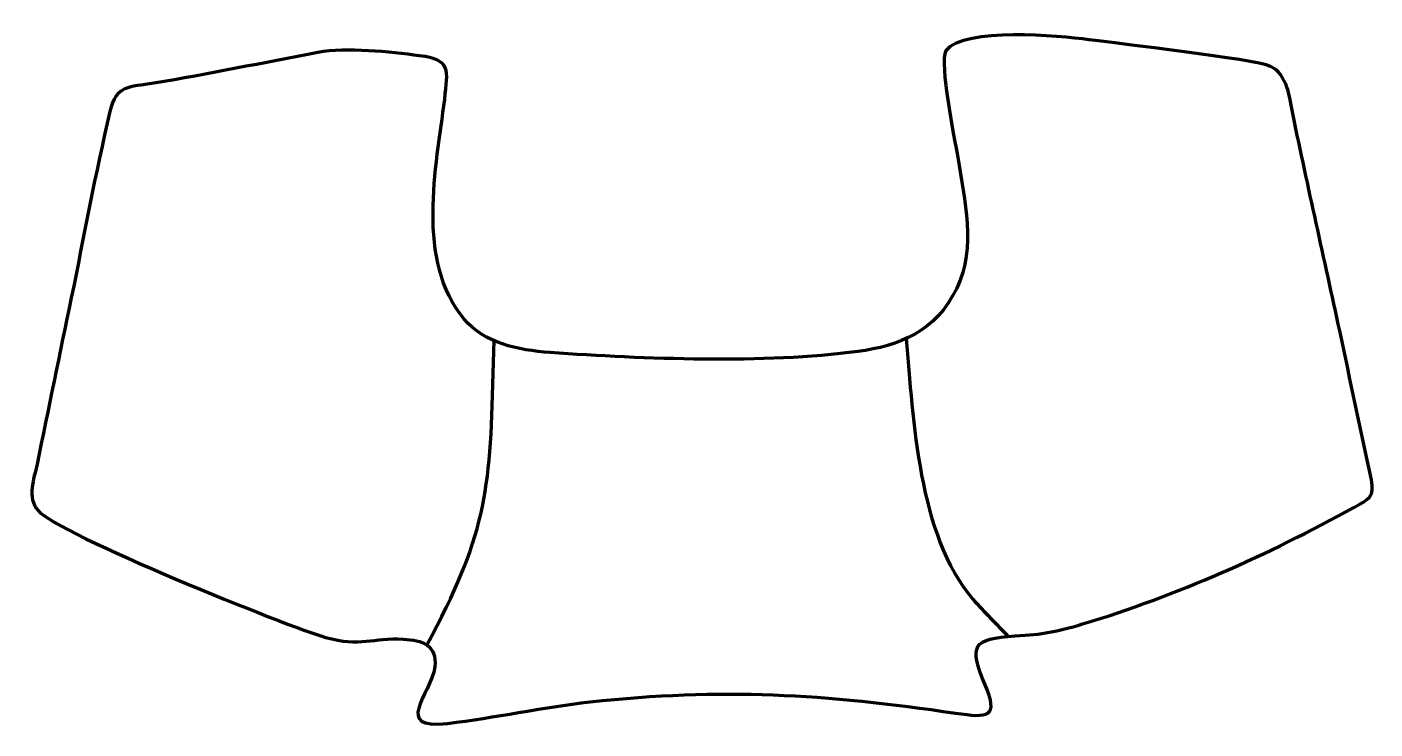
# Model space of a CAD drawing. Header units: millimetres. Extents: x 931 to 1553, y 137 to 461.
import ezdxf

# ---------------------------------------------------------------- set-up
doc = ezdxf.new("R2010")
doc.units = ezdxf.units.MM
doc.header["$MEASUREMENT"] = 0
doc.layers.add('layer 2', color=7, linetype='Continuous')
doc.layers.add('layer 3', color=7, linetype='Continuous')

msp = doc.modelspace()

# ---------------------------------------------------------------- linework, layer by layer
at = {"layer": 'layer 2', "color": 142, "lineweight": 158}
for points, knots in [([(1337.0938, 317.3621), (1340.2554, 280.2033), (1342.5751, 226.5142), (1367.7417, 197.2232), (1367.7417, 197.2232), (1372.8807, 191.2421), (1378.6451, 185.66), (1384.1489, 180.0045)], [0, 0, 0, 0, 0.33333333, 0.33333333, 0.33333333, 0.33333333, 1, 1, 1, 1]), ([(1115.8839, 175.9799), (1142.6207, 225.6109), (1145.2757, 245.8135), (1146.5132, 301.2217), (1146.5132, 301.2217), (1146.6426, 305.7283), (1146.7704, 310.2349), (1146.897, 314.7416), (1146.897, 314.7416), (1146.897, 314.7416), (1146.7648, 316.6929), (1146.7648, 316.6929)], [0, 0, 0, 0, 0.25, 0.25, 0.25, 0.25, 0.5, 0.5, 0.5, 0.5, 1, 1, 1, 1])]:
    msp.add_open_spline(points, degree=3, knots=knots, dxfattribs=at)
at = {"layer": 'layer 3', "color": 242, "lineweight": 158}
msp.add_open_spline([(1418.4073, 185.7086), (1406.1165, 182.1258), (1400.1644, 180.8675), (1387.3343, 180.2497), (1387.3343, 180.2497), (1367.7131, 178.9341), (1365.7326, 175.8011), (1373.4332, 157.6953), (1373.4332, 157.6953), (1379.8451, 142.6194), (1374.989, 142.3543), (1359.7043, 144.6013), (1359.7043, 144.6013), (1299.7565, 153.4956), (1251.7361, 156.3851), (1191.2217, 149.814), (1191.2217, 149.814), (1169.0482, 147.1902), (1147.3504, 142.5901), (1125.471, 139.8222), (1125.471, 139.8222), (1099.9882, 137.2667), (1117.4536, 152.5608), (1119.6549, 165.9718), (1119.6549, 165.9718), (1120.5903, 175.9164), (1113.7929, 178.2691), (1105.0941, 178.7337), (1105.0941, 178.7337), (1090.897, 179.492), (1085.3506, 175.0185), (1069.1898, 179.5334), (1069.1898, 179.5334), (1052.9588, 184.0678), (945.369, 227.2653), (936.3822, 238.1399), (936.3822, 238.1399), (931.4305, 244.1316), (934.6004, 252.5477), (936.0891, 259.36), (936.0891, 259.36), (941.3133, 285.0035), (946.5266, 310.4942), (951.8853, 336.1163), (951.8853, 336.1163), (957.7596, 364.7473), (962.9969, 393.5446), (969.6799, 422.0005), (969.6799, 422.0005), (972.635, 434.5831), (978.4934, 433.1774), (989.9923, 435.1016), (989.9923, 435.1016), (1015.1035, 439.3038), (1040.5616, 444.5498), (1065.638, 449.2632), (1065.638, 449.2632), (1078.9385, 451.761), (1098.9022, 449.5106), (1112.5357, 447.7732), (1112.5357, 447.7732), (1127.3483, 445.8855), (1125.5435, 441.3649), (1124.1389, 427.6786), (1124.1389, 427.6786), (1120.1642, 396.3312), (1110.7622, 353.0388), (1133.1025, 326.3439), (1133.1025, 326.3439), (1142.3841, 315.2532), (1157.6099, 311.9784), (1172.8397, 310.901), (1172.8397, 310.901), (1215.786, 307.8634), (1271.7501, 305.6331), (1314.7014, 311.3894), (1314.7014, 311.3894), (1333.616, 313.9243), (1350.7019, 320.3785), (1360.3632, 340.6217), (1360.3632, 340.6217), (1369.4545, 359.6704), (1363.9666, 381.0232), (1360.8567, 400.8234), (1360.8567, 400.8234), (1359.3467, 409.478), (1352.2181, 444.0766), (1355.3349, 450.1206), (1355.3349, 450.1206), (1364.1131, 461.053), (1407.4829, 456.9694), (1421.3063, 455.1756), (1421.3063, 455.1756), (1434.338, 453.4886), (1497.5968, 446.2206), (1505.048, 442.8855), (1505.048, 442.8855), (1513.0484, 439.3047), (1513.9051, 428.2629), (1515.5324, 420.3428), (1515.5324, 420.3428), (1522.3318, 387.2493), (1529.959, 353.9811), (1537.027, 320.8829), (1537.027, 320.8829), (1541.9204, 297.9684), (1546.7803, 275.0467), (1551.6521, 252.1276), (1551.6521, 252.1276), (1553.317, 244.2953), (1550.405, 243.224), (1543.5737, 239.4737), (1543.5737, 239.4737), (1503.7404, 217.6063), (1461.965, 198.7991), (1418.4073, 185.7086)], degree=3, knots=[0, 0, 0, 0, 0.03333333, 0.03333333, 0.03333333, 0.03333333, 0.06666667, 0.06666667, 0.06666667, 0.06666667, 0.1, 0.1, 0.1, 0.1, 0.13333333, 0.13333333, 0.13333333, 0.13333333, 0.16666667, 0.16666667, 0.16666667, 0.16666667, 0.2, 0.2, 0.2, 0.2, 0.23333333, 0.23333333, 0.23333333, 0.23333333, 0.26666667, 0.26666667, 0.26666667, 0.26666667, 0.3, 0.3, 0.3, 0.3, 0.33333333, 0.33333333, 0.33333333, 0.33333333, 0.36666667, 0.36666667, 0.36666667, 0.36666667, 0.4, 0.4, 0.4, 0.4, 0.43333333, 0.43333333, 0.43333333, 0.43333333, 0.46666667, 0.46666667, 0.46666667, 0.46666667, 0.5, 0.5, 0.5, 0.5, 0.53333333, 0.53333333, 0.53333333, 0.53333333, 0.56666667, 0.56666667, 0.56666667, 0.56666667, 0.6, 0.6, 0.6, 0.6, 0.63333333, 0.63333333, 0.63333333, 0.63333333, 0.66666667, 0.66666667, 0.66666667, 0.66666667, 0.7, 0.7, 0.7, 0.7, 0.73333333, 0.73333333, 0.73333333, 0.73333333, 0.76666667, 0.76666667, 0.76666667, 0.76666667, 0.8, 0.8, 0.8, 0.8, 0.83333333, 0.83333333, 0.83333333, 0.83333333, 0.86666667, 0.86666667, 0.86666667, 0.86666667, 0.9, 0.9, 0.9, 0.9, 0.93333333, 0.93333333, 0.93333333, 0.93333333, 1, 1, 1, 1], dxfattribs=at)

doc.saveas('drawing.dxf')
